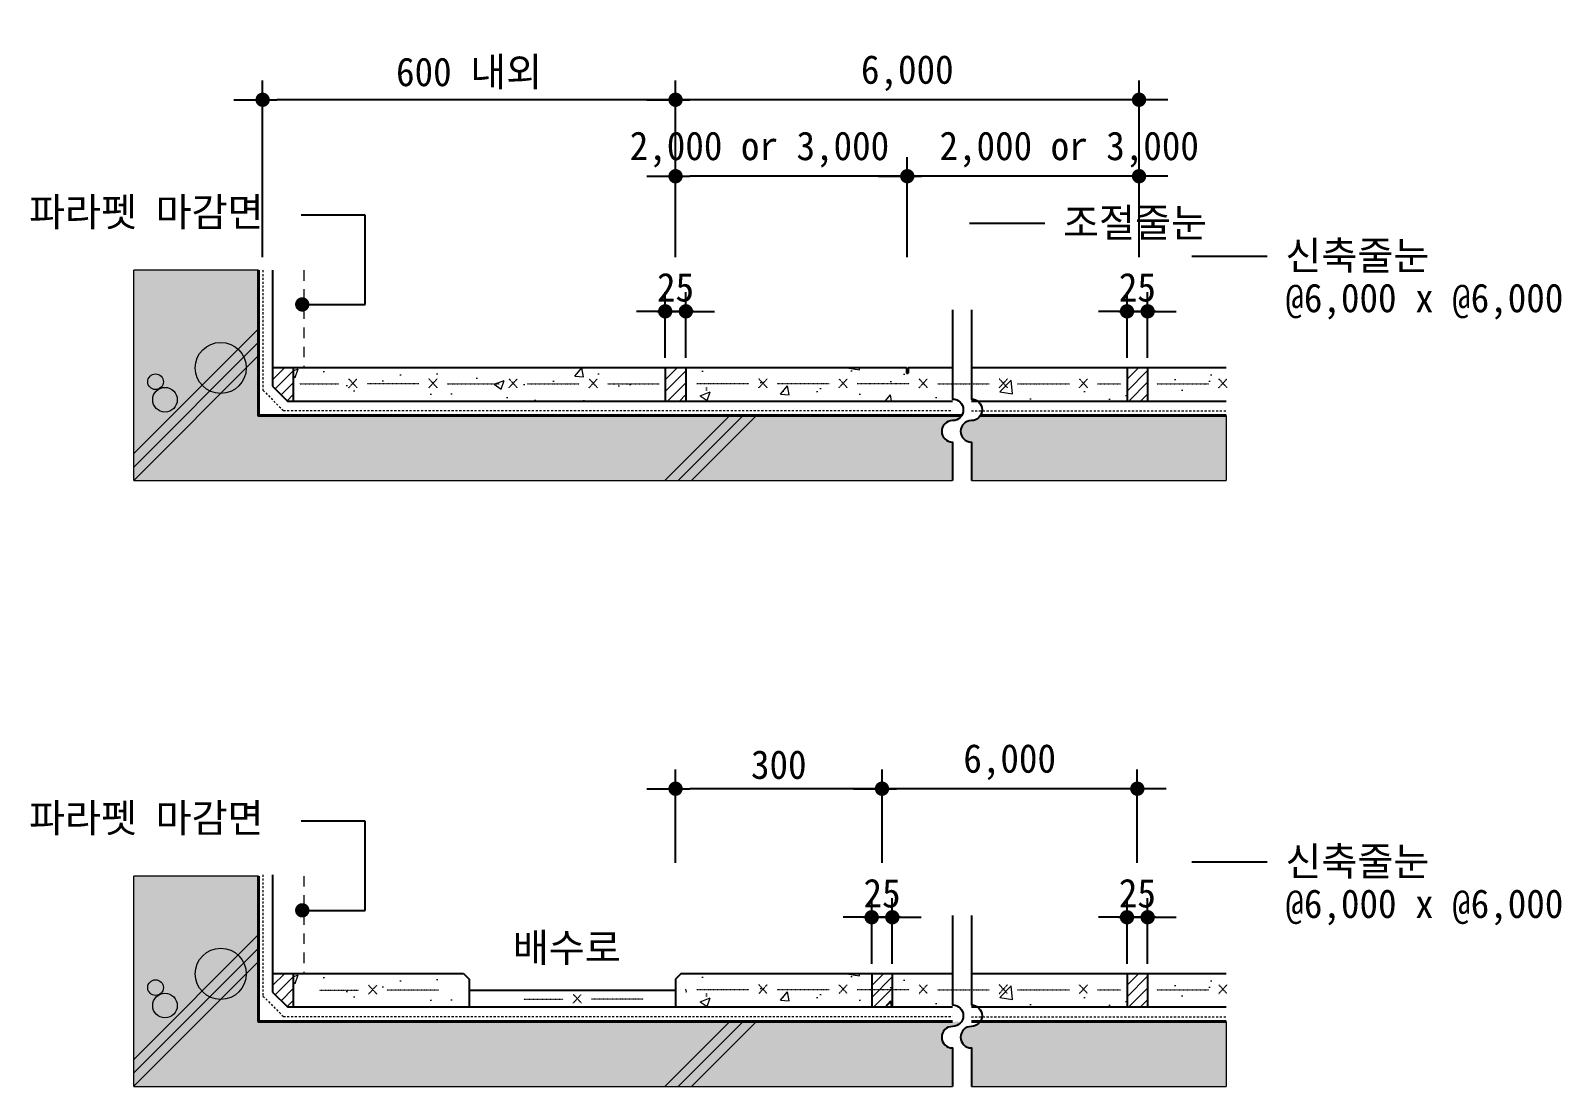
# Model space of a CAD drawing. Header units: millimetres. Extents: x 209 to 75467, y 6568 to 12199.
# Drawn here: x 47803 to 49405, y 10722 to 11826 of the extents above; entities that cross this region are included whole.
import ezdxf

# ---------------------------------------------------------------- set-up
doc = ezdxf.new("R2010")
doc.units = ezdxf.units.MM
doc.header["$MEASUREMENT"] = 0
doc.linetypes.add('HID', pattern=[2, 1.1, -0.9])
doc.layers.get('0').update_dxf_attribs({"linetype": 'CONTINUOUS'})
for name, color, linetype, lineweight in [('A-CONC-LIN1', 2, 'CONTINUOUS', 40), ('A-CONC-LIN2', 7, 'CONTINUOUS', 25), ('A-CUTL', 7, 'CONTINUOUS', 25), ('A-DIMS', 7, 'CONTINUOUS', 25), ('A-MKXS-LEAD', 7, 'CONTINUOUS', 25), ('A-MKXS-TEXT1', 3, 'CONTINUOUS', 25), ('A-SECT-MESH', 8, 'HID', 18), ('A-XXXX-HATC', 8, 'CONTINUOUS', 18), ('A-XXXX-SYMB', 7, 'CONTINUOUS', 25), ('A-XXXX-WAT1', 9, 'HID', 20)]:
    doc.layers.add(name, color=color, linetype=linetype, lineweight=lineweight)
doc.layers.add('A-XXXX-NPLT', color=144, linetype='CONTINUOUS', lineweight=0, plot=False)
doc.layers.add('A-XXXX-SOLD', color=252, linetype='CONTINUOUS')
doc.styles.add('HY울릉도L', font='H2GTRE.TTF')
doc.styles.add('돋움체', font='')
doc.styles.get('돋움체').set_extended_font_data('DotumChe')
doc.dimstyles.new('CDIM', dxfattribs={"dimtxt": 3, "dimasz": 1.5, "dimexe": 2, "dimexo": 1, "dimgap": 1, "dimtad": 1, "dimdec": 0, "dimrnd": 0.5, "dimzin": 0, "dimdsep": 32, "dimlunit": 6, "dimtxsty": 'HY울릉도L', "dimblk1": '_CIDOT', "dimblk2": '_CIDOT', "dimsah": 1, "dimcen": 5.5, "dimclrd": 2, "dimclre": 2, "dimclrt": 7, "dimadec": 0, "dimazin": 0, "dimtfac": 1, "dimtdec": 0, "dimtix": 1, "dimtmove": 2, "dimatfit": 1, "dimldrblk": '_CIDOT', "dimfxl": 1, "dimtolj": 1, "dimtzin": 0, "dimlwd": -1, "dimarcsym": 0})
pattern_1 = [(45, (14825.0020803141, 13345.36268255503), (-6.18718433538229, 6.187184335382291), [])]

# ---------------------------------------------------------------- blocks, each defined once
blk = doc.blocks.new('_CIDOT')
at = {"color": 0, "linetype": 'ByBlock'}
blk.add_line((2, 0), (-1, 0), dxfattribs=at)
at = {"color": 0, "linetype": 'ByBlock', "const_width": 0.5}
blk.add_lwpolyline([(-0.25, 0, 1), (0.25, 0, 1)], format="xyb", close=True, dxfattribs=at)
blk = doc.blocks.new('*D219')
at = {"layer": 'A-DIMS', "lineweight": -2, "transparency": 16777216}
for p, q in [((48046.20717785302, 11589.28103589771), (48046.20717785302, 11773.87454946221)), ((48478.20717785302, 11589.28103589771), (48478.20717785302, 11773.87454946221))]:
    blk.add_line(p, q, dxfattribs=at)
at = {"layer": 'A-DIMS', "transparency": 16777216}
blk.add_line((48463.20717785302, 11753.87454946221), (48061.20717785302, 11753.87454946221), dxfattribs=at)
at = {"layer": 'A-DIMS', "transparency": 16777216, "xscale": 15, "yscale": 15, "zscale": 15, "rotation": 180}
blk.add_blockref('_CIDOT', (48046.20717785302, 11753.87454946221), dxfattribs=at)
at = {"layer": 'A-DIMS', "transparency": 16777216, "xscale": 15, "yscale": 15, "zscale": 15}
blk.add_blockref('_CIDOT', (48478.20717785302, 11753.87454946221), dxfattribs=at)
at = {"layer": 'A-DIMS', "color": 3, "transparency": 16777216, "insert": (48262.20717785302, 11781.49106078045), "char_height": 30, "attachment_point": 5, "style": '돋움체'}
blk.add_mtext('\\A1;600 내외', dxfattribs=at)
blk = doc.blocks.new('*D220')
at = {"layer": 'A-DIMS', "lineweight": -2, "transparency": 16777216}
for p, q in [((48478.20717785302, 11589.28103589771), (48478.20717785302, 11773.87454946221)), ((48963.12717785306, 11589.28103589771), (48963.12717785306, 11773.87454946221))]:
    blk.add_line(p, q, dxfattribs=at)
at = {"layer": 'A-DIMS', "transparency": 16777216}
blk.add_line((48948.12717785306, 11753.87454946221), (48493.20717785302, 11753.87454946221), dxfattribs=at)
at = {"layer": 'A-DIMS', "transparency": 16777216, "xscale": 15, "yscale": 15, "zscale": 15, "rotation": 180}
blk.add_blockref('_CIDOT', (48478.20717785302, 11753.87454946221), dxfattribs=at)
at = {"layer": 'A-DIMS', "transparency": 16777216, "xscale": 15, "yscale": 15, "zscale": 15}
blk.add_blockref('_CIDOT', (48963.12717785306, 11753.87454946221), dxfattribs=at)
at = {"layer": 'A-DIMS', "color": 3, "transparency": 16777216, "insert": (48720.66717785304, 11781.73074120655), "char_height": 30, "attachment_point": 5, "style": '돋움체'}
blk.add_mtext('\\A1;6,000', dxfattribs=at)
blk = doc.blocks.new('*D221')
at = {"layer": 'A-DIMS', "lineweight": -2, "transparency": 16777216}
for p, q in [((48467.40717785309, 11483.82326142692), (48467.40717785309, 11552.51012252648)), ((48489.00717785306, 11483.82326142692), (48489.00717785306, 11552.51012252648))]:
    blk.add_line(p, q, dxfattribs=at)
at = {"layer": 'A-DIMS', "transparency": 16777216}
for p, q in [((48452.40717785309, 11532.51012252648), (48437.40717785309, 11532.51012252648)), ((48489.00717785306, 11532.51012252648), (48467.40717785309, 11532.51012252648)), ((48504.00717785306, 11532.51012252648), (48519.00717785306, 11532.51012252648))]:
    blk.add_line(p, q, dxfattribs=at)
at = {"layer": 'A-DIMS', "transparency": 16777216, "xscale": 15, "yscale": 15, "zscale": 15}
blk.add_blockref('_CIDOT', (48467.40717785309, 11532.51012252648), dxfattribs=at)
at = {"layer": 'A-DIMS', "transparency": 16777216, "xscale": 15, "yscale": 15, "zscale": 15, "rotation": 180}
blk.add_blockref('_CIDOT', (48489.00717785306, 11532.51012252648), dxfattribs=at)
at = {"layer": 'A-DIMS', "color": 3, "transparency": 16777216, "insert": (48478.20717785307, 11557.53009589532), "char_height": 30, "attachment_point": 5, "style": '돋움체'}
blk.add_mtext('\\A1;25', dxfattribs=at)
blk = doc.blocks.new('*D222')
at = {"layer": 'A-DIMS', "lineweight": -2, "transparency": 16777216}
for p, q in [((48950.52717785308, 11483.82326142692), (48950.52717785308, 11552.51012252648)), ((48972.12717785306, 11483.82326142692), (48972.12717785306, 11552.51012252648))]:
    blk.add_line(p, q, dxfattribs=at)
at = {"layer": 'A-DIMS', "transparency": 16777216}
for p, q in [((48935.52717785308, 11532.51012252648), (48920.52717785308, 11532.51012252648)), ((48972.12717785306, 11532.51012252648), (48950.52717785308, 11532.51012252648)), ((48987.12717785306, 11532.51012252648), (49002.12717785306, 11532.51012252648))]:
    blk.add_line(p, q, dxfattribs=at)
at = {"layer": 'A-DIMS', "transparency": 16777216, "xscale": 15, "yscale": 15, "zscale": 15}
blk.add_blockref('_CIDOT', (48950.52717785308, 11532.51012252648), dxfattribs=at)
at = {"layer": 'A-DIMS', "transparency": 16777216, "xscale": 15, "yscale": 15, "zscale": 15, "rotation": 180}
blk.add_blockref('_CIDOT', (48972.12717785306, 11532.51012252648), dxfattribs=at)
at = {"layer": 'A-DIMS', "color": 3, "transparency": 16777216, "insert": (48961.32717785307, 11557.53009589532), "char_height": 30, "attachment_point": 5, "style": '돋움체'}
blk.add_mtext('\\A1;25', dxfattribs=at)
blk = doc.blocks.new('*D223')
at = {"layer": 'A-DIMS', "lineweight": -2, "transparency": 16777216}
for p, q in [((48683.40717785309, 10849.88005936101), (48683.40717785309, 10918.56692046057)), ((48705.00717785306, 10849.88005936101), (48705.00717785306, 10918.56692046057))]:
    blk.add_line(p, q, dxfattribs=at)
at = {"layer": 'A-DIMS', "transparency": 16777216}
for p, q in [((48668.40717785309, 10898.56692046057), (48653.40717785309, 10898.56692046057)), ((48705.00717785306, 10898.56692046057), (48683.40717785309, 10898.56692046057)), ((48720.00717785306, 10898.56692046057), (48735.00717785306, 10898.56692046057))]:
    blk.add_line(p, q, dxfattribs=at)
at = {"layer": 'A-DIMS', "transparency": 16777216, "xscale": 15, "yscale": 15, "zscale": 15}
blk.add_blockref('_CIDOT', (48683.40717785309, 10898.56692046057), dxfattribs=at)
at = {"layer": 'A-DIMS', "transparency": 16777216, "xscale": 15, "yscale": 15, "zscale": 15, "rotation": 180}
blk.add_blockref('_CIDOT', (48705.00717785306, 10898.56692046057), dxfattribs=at)
at = {"layer": 'A-DIMS', "color": 3, "transparency": 16777216, "insert": (48694.20717785307, 10923.58689382941), "char_height": 30, "attachment_point": 5, "style": '돋움체'}
blk.add_mtext('\\A1;25', dxfattribs=at)
blk = doc.blocks.new('*D224')
at = {"layer": 'A-DIMS', "lineweight": -2, "transparency": 16777216}
for p, q in [((48950.52717785308, 10849.88005936101), (48950.52717785308, 10918.56692046057)), ((48972.12717785306, 10849.88005936101), (48972.12717785306, 10918.56692046057))]:
    blk.add_line(p, q, dxfattribs=at)
at = {"layer": 'A-DIMS', "transparency": 16777216}
for p, q in [((48935.52717785308, 10898.56692046057), (48920.52717785308, 10898.56692046057)), ((48972.12717785306, 10898.56692046057), (48950.52717785308, 10898.56692046057)), ((48987.12717785306, 10898.56692046057), (49002.12717785306, 10898.56692046057))]:
    blk.add_line(p, q, dxfattribs=at)
at = {"layer": 'A-DIMS', "transparency": 16777216, "xscale": 15, "yscale": 15, "zscale": 15}
blk.add_blockref('_CIDOT', (48950.52717785308, 10898.56692046057), dxfattribs=at)
at = {"layer": 'A-DIMS', "transparency": 16777216, "xscale": 15, "yscale": 15, "zscale": 15, "rotation": 180}
blk.add_blockref('_CIDOT', (48972.12717785306, 10898.56692046057), dxfattribs=at)
at = {"layer": 'A-DIMS', "color": 3, "transparency": 16777216, "insert": (48961.32717785307, 10923.58689382941), "char_height": 30, "attachment_point": 5, "style": '돋움체'}
blk.add_mtext('\\A1;25', dxfattribs=at)
blk = doc.blocks.new('*D225')
at = {"layer": 'A-DIMS', "lineweight": -2, "transparency": 16777216}
for p, q in [((48478.20717785302, 10955.3378338318), (48478.20717785302, 11053.05787487097)), ((48694.20717785302, 10955.3378338318), (48694.20717785302, 11053.05787487097))]:
    blk.add_line(p, q, dxfattribs=at)
at = {"layer": 'A-DIMS', "transparency": 16777216}
blk.add_line((48679.20717785302, 11033.05787487097), (48493.20717785302, 11033.05787487097), dxfattribs=at)
at = {"layer": 'A-DIMS', "transparency": 16777216, "xscale": 15, "yscale": 15, "zscale": 15, "rotation": 180}
blk.add_blockref('_CIDOT', (48478.20717785302, 11033.05787487097), dxfattribs=at)
at = {"layer": 'A-DIMS', "transparency": 16777216, "xscale": 15, "yscale": 15, "zscale": 15}
blk.add_blockref('_CIDOT', (48694.20717785302, 11033.05787487097), dxfattribs=at)
at = {"layer": 'A-DIMS', "color": 3, "transparency": 16777216, "insert": (48586.20717785302, 11058.07784823981), "char_height": 30, "attachment_point": 5, "style": '돋움체'}
blk.add_mtext('\\A1;300', dxfattribs=at)
blk = doc.blocks.new('*D226')
at = {"layer": 'A-DIMS', "lineweight": -2, "transparency": 16777216}
for p, q in [((48694.20717785302, 10955.3378338318), (48694.20717785302, 11053.05787487097)), ((48961.32717785307, 10955.3378338318), (48961.32717785307, 11053.05787487097))]:
    blk.add_line(p, q, dxfattribs=at)
at = {"layer": 'A-DIMS', "transparency": 16777216}
blk.add_line((48946.32717785307, 11033.05787487097), (48709.20717785302, 11033.05787487097), dxfattribs=at)
at = {"layer": 'A-DIMS', "transparency": 16777216, "xscale": 15, "yscale": 15, "zscale": 15, "rotation": 180}
blk.add_blockref('_CIDOT', (48694.20717785302, 11033.05787487097), dxfattribs=at)
at = {"layer": 'A-DIMS', "transparency": 16777216, "xscale": 15, "yscale": 15, "zscale": 15}
blk.add_blockref('_CIDOT', (48961.32717785307, 11033.05787487097), dxfattribs=at)
at = {"layer": 'A-DIMS', "color": 3, "transparency": 16777216, "insert": (48827.76717785304, 11060.91406661531), "char_height": 30, "attachment_point": 5, "style": '돋움체'}
blk.add_mtext('\\A1;6,000', dxfattribs=at)
blk = doc.blocks.new('*D232')
at = {"layer": 'A-DIMS', "lineweight": -2, "transparency": 16777216}
for p, q in [((48478.20717785302, 11589.28103589771), (48478.20717785302, 11693.87454946221)), ((48720.66717785304, 11589.28103589771), (48720.66717785304, 11693.87454946221))]:
    blk.add_line(p, q, dxfattribs=at)
at = {"layer": 'A-DIMS', "transparency": 16777216}
blk.add_line((48705.66717785304, 11673.87454946221), (48493.20717785302, 11673.87454946221), dxfattribs=at)
at = {"layer": 'A-DIMS', "transparency": 16777216, "xscale": 15, "yscale": 15, "zscale": 15, "rotation": 180}
blk.add_blockref('_CIDOT', (48478.20717785302, 11673.87454946221), dxfattribs=at)
at = {"layer": 'A-DIMS', "transparency": 16777216, "xscale": 15, "yscale": 15, "zscale": 15}
blk.add_blockref('_CIDOT', (48720.66717785304, 11673.87454946221), dxfattribs=at)
at = {"layer": 'A-DIMS', "color": 3, "transparency": 16777216, "insert": (48565.97859943865, 11701.81486586112), "char_height": 30, "attachment_point": 5, "style": '돋움체'}
blk.add_mtext('\\A1;2,000 or 3,000', dxfattribs=at)
blk = doc.blocks.new('*D233')
at = {"layer": 'A-DIMS', "lineweight": -2, "transparency": 16777216}
for p, q in [((48720.66717785304, 11589.28103589771), (48720.66717785304, 11693.87454946221)), ((48963.12717785307, 11589.28103589771), (48963.12717785307, 11693.87454946221))]:
    blk.add_line(p, q, dxfattribs=at)
at = {"layer": 'A-DIMS', "transparency": 16777216}
blk.add_line((48948.12717785307, 11673.87454946221), (48735.66717785304, 11673.87454946221), dxfattribs=at)
at = {"layer": 'A-DIMS', "transparency": 16777216, "xscale": 15, "yscale": 15, "zscale": 15, "rotation": 180}
blk.add_blockref('_CIDOT', (48720.66717785304, 11673.87454946221), dxfattribs=at)
at = {"layer": 'A-DIMS', "transparency": 16777216, "xscale": 15, "yscale": 15, "zscale": 15}
blk.add_blockref('_CIDOT', (48963.12717785307, 11673.87454946221), dxfattribs=at)
at = {"layer": 'A-DIMS', "color": 3, "transparency": 16777216, "insert": (48890.04405607608, 11701.81486586112), "char_height": 30, "attachment_point": 5, "style": '돋움체'}
blk.add_mtext('\\A1;2,000 or 3,000', dxfattribs=at)

msp = doc.modelspace()

# ---------------------------------------------------------------- hatches: boundary and pattern name
at = {"layer": 'A-XXXX-HATC'}
h = msp.add_hatch(dxfattribs=at)
h.set_pattern_fill('ANSI31', color=256, scale=70, style=0)
h.set_pattern_definition([(45, (14414.15808031404, 13345.36268255503), (-6.18718433538229, 6.187184335382291), [])])
h.paths.add_polyline_path([(48056.56317785302, 11454.14060246652), (48072.05940151666, 11438.64437880287), (48078.16317785299, 11438.64437880287), (48078.16317785299, 11473.82326142692), (48056.56317785302, 11473.82326142692)])
h = msp.add_hatch(dxfattribs=at)
h.set_pattern_fill('AR-CONC', color=256, scale=15, style=0)
h.set_pattern_definition([(49.99999999999999, (41137.23870222455, 17981.01892601088), (107.589027390113, -9.412820247389266), [11.25, -123.75]), (355, (41137.23870222455, 17981.01892601088), (-20.81270004195, 112.8288200550018), [9, -99]), (100.4514, (41146.20445422453, 17980.23452501088), (86.77640725710323, 103.415931309143), [9.561028499999948, -105.1713167999996]), (46.18420000000002, (41137.23870222455, 18011.01892601088), (160.0861572938467, -24.82785214935271), [16.87499999999998, -185.6249999999998]), (96.63559999999998, (41150.57921397454, 18008.94992996088), (140.1994058323055, 146.1176806350663), [14.34154319999995, -157.7569499999992]), (351.1842, (41137.23870222455, 18011.01892601088), (140.1992917700441, 146.1177901387987), [13.5, -148.5]), (21, (41152.23870222455, 18003.51892601088), (89.53605781776925, -60.39283359980082), [11.25, -123.75]), (326.0000000000001, (41152.23870222455, 18003.51892601088), (36.49729978823726, 108.772506757028), [9, -99]), (71.4514, (41159.70003717455, 17998.48618511088), (126.0333942872235, 48.37957450649286), [9.5610285, -105.1713168]), (37.50000000000001, (41137.23870222455, 17981.01892601088), (1.8239782975936, 49.93407807469672), [0, -97.8, 0, -100.5, 0, -99.375]), (7.499999999999999, (41137.23870222455, 17981.01892601088), (39.46043061632229, 59.16175678235403), [0, -57.3, 0, -95.55, 0, -37.875]), (327.5, (41103.78870222453, 17981.01892601088), (80.07336542586137, -3.38323076015697), [0, -37.5, 0, -117, 0, -155.25]), (317.5, (41088.78870222453, 17981.01892601088), (87.47792540135794, 15.01574734984765), [0, -48.75, 0, -77.69999999999999, 0, -110.25])])
h.paths.add_polyline_path([(49054.20717785302, 11473.82326142692), (49054.20717785302, 11438.61526142694), (48972.12717785306, 11438.61526142694), (48972.12717785306, 11473.82326142692)])
h.paths.add_polyline_path([(48767.9617541137, 11473.82326142692), (48767.9617541137, 11438.64437880287), (48489.00717785306, 11438.64437880287), (48489.00717785306, 11473.82326142692)])
h.paths.add_polyline_path([(48787.66751188544, 11473.82326142692), (48787.66751188544, 11438.61526142694), (48950.52717785308, 11438.61526142694), (48950.52717785308, 11473.82326142692)])
h.paths.add_polyline_path([(48078.16317785299, 11473.82326142692), (48078.16317785299, 11438.64437880287), (48467.40717785309, 11438.64437880287), (48467.40717785309, 11473.82326142692)])
h = msp.add_hatch(dxfattribs=at)
h.set_pattern_fill('ANSI31', color=256, scale=70, style=0)
h.set_pattern_definition(pattern_1)
h.paths.add_polyline_path([(48489.00717785306, 11473.82326142692), (48467.40717785309, 11473.82326142692), (48467.40717785309, 11438.25526142695), (48489.00717785306, 11438.25526142695)])
h = msp.add_hatch(dxfattribs=at)
h.set_pattern_fill('ANSI31', color=256, scale=70, style=0)
h.set_pattern_definition(pattern_1)
h.paths.add_polyline_path([(48972.12717785306, 11473.82326142692), (48950.52717785308, 11473.82326142692), (48950.52717785308, 11438.61526142694), (48972.12717785306, 11438.61526142694)])
h = msp.add_hatch(dxfattribs=at)
h.set_pattern_fill('ANSI31', color=256, scale=70, style=0)
h.set_pattern_definition([(45, (14414.15808031404, 12711.41948048912), (-6.18718433538229, 6.187184335382291), [])])
h.paths.add_polyline_path([(48056.56317785302, 10820.19740040061), (48072.05940151666, 10804.70117673696), (48078.16317785299, 10804.70117673696), (48078.16317785299, 10839.88005936101), (48056.56317785302, 10839.88005936101)])
h = msp.add_hatch(dxfattribs=at)
h.set_pattern_fill('AR-CONC', color=256, scale=15, style=0)
h.set_pattern_definition([(49.99999999999999, (41137.23870222455, 17347.07572394497), (107.589027390113, -9.412820247389266), [11.25, -123.75]), (355, (41137.23870222455, 17347.07572394497), (-20.81270004195, 112.8288200550018), [9, -99]), (100.4514, (41146.20445422453, 17346.29132294497), (86.77640725710323, 103.415931309143), [9.561028499999944, -105.1713167999995]), (46.18420000000002, (41137.23870222455, 17377.07572394497), (160.0861572938467, -24.82785214935271), [16.87499999999998, -185.6249999999998]), (96.63559999999998, (41150.57921397454, 17375.00672789496), (140.1994058323055, 146.1176806350663), [14.34154319999995, -157.7569499999991]), (351.1842, (41137.23870222455, 17377.07572394497), (140.1992917700441, 146.1177901387987), [13.5, -148.5]), (21, (41152.23870222455, 17369.57572394497), (89.53605781776925, -60.39283359980082), [11.25, -123.75]), (326.0000000000001, (41152.23870222455, 17369.57572394497), (36.49729978823726, 108.772506757028), [9, -99]), (71.4514, (41159.70003717455, 17364.54298304496), (126.0333942872235, 48.37957450649286), [9.5610285, -105.1713168]), (37.50000000000001, (41137.23870222455, 17347.07572394497), (1.8239782975936, 49.93407807469672), [0, -97.8, 0, -100.5, 0, -99.375]), (7.499999999999999, (41137.23870222455, 17347.07572394497), (39.46043061632229, 59.16175678235403), [0, -57.3, 0, -95.55, 0, -37.875]), (327.5, (41103.78870222453, 17347.07572394497), (80.07336542586137, -3.38323076015697), [0, -37.5, 0, -117, 0, -155.25]), (317.5, (41088.78870222453, 17347.07572394497), (87.47792540135794, 15.01574734984765), [0, -48.75, 0, -77.69999999999999, 0, -110.25])])
h.paths.add_polyline_path([(49054.20717785302, 10839.88005936101), (49054.20717785302, 10804.67205936102), (48972.12717785306, 10804.67205936102), (48972.12717785306, 10839.88005936101)])
h.paths.add_polyline_path([(48767.9617541137, 10839.88005936101), (48767.9617541137, 10804.70117673696), (48489.00717785306, 10804.70117673696), (48489.00717785306, 10839.88005936101)])
h.paths.add_polyline_path([(48787.66751188544, 10839.88005936101), (48787.66751188544, 10804.67205936102), (48950.52717785308, 10804.67205936102), (48950.52717785308, 10839.88005936101)])
h.paths.add_polyline_path([(48262.20717785302, 10804.70117673696), (48262.207177853, 10839.88005936101), (48078.16317785299, 10839.88005936101), (48078.16317785299, 10804.70117673696)])
h = msp.add_hatch(dxfattribs=at)
h.set_pattern_fill('ANSI31', color=256, scale=70, style=0)
h.set_pattern_definition([(45, (15041.0020803141, 12711.41948048912), (-6.18718433538229, 6.187184335382291), [])])
h.paths.add_polyline_path([(48705.00717785306, 10839.88005936101), (48683.40717785309, 10839.88005936101), (48683.40717785309, 10804.31205936104), (48705.00717785306, 10804.31205936104)])
h = msp.add_hatch(dxfattribs=at)
h.set_pattern_fill('ANSI31', color=256, scale=70, style=0)
h.set_pattern_definition([(45, (14825.0020803141, 12711.41948048912), (-6.18718433538229, 6.187184335382291), [])])
h.paths.add_polyline_path([(48972.12717785306, 10839.88005936101), (48950.52717785308, 10839.88005936101), (48950.52717785308, 10804.67205936102), (48972.12717785306, 10804.67205936102)])
at = {"layer": 'A-XXXX-SOLD'}
h = msp.add_hatch(color=256, dxfattribs=at)
h.dxf.hatch_style = 1
edge = h.paths.add_edge_path()
edge.add_line((47911.36801189314, 11355.5437852361), (47911.36801189314, 11575.54507693688))
edge.add_line((47911.36801189314, 11575.54507693688), (48042.05775411372, 11575.54507693688))
edge.add_line((48042.05775411372, 11575.54507693688), (48042.05775411372, 11423.4232614269))
edge.add_line((48042.05775411372, 11423.4232614269), (48777.44566179405, 11423.4232614269))
edge.add_arc((48767.9617541137, 11429.47454187906), 11.25000000000026, 270, 327.45977434971127, ccw=False)
edge.add_arc((48767.9617541137, 11406.97454187906), 11.25, 90, 270)
edge.add_line((48767.9617541137, 11395.72454187906), (48767.9617541137, 11355.5437852361))
edge.add_line((48767.9617541137, 11355.5437852361), (47911.36801189315, 11355.5437852361))
h = msp.add_hatch(color=256, dxfattribs=at)
h.dxf.hatch_style = 1
edge = h.paths.add_edge_path()
edge.add_line((49054.20717785302, 11423.4232614269), (49054.20717785302, 11355.5437852361))
edge.add_line((49054.20717785302, 11355.5437852361), (48787.66751188556, 11355.5437852361))
edge.add_line((48787.66751188556, 11355.5437852361), (48787.66751188556, 11395.72454187906))
edge.add_arc((48787.6675118855, 11406.97454187906), 11.25, 90.00000000029638, 270.00000000029644, ccw=False)
edge.add_arc((48787.66751188544, 11429.47454187906), 11.25000000000026, 270, 327.4597743497112)
edge.add_line((48797.15141956579, 11423.4232614269), (49054.20717785302, 11423.4232614269))
h = msp.add_hatch(color=256, dxfattribs=at)
h.dxf.hatch_style = 1
edge = h.paths.add_edge_path()
edge.add_line((47911.36801189314, 10721.60058317018), (47911.36801189314, 10941.60187487096))
edge.add_line((47911.36801189314, 10941.60187487096), (48042.05775411372, 10941.60187487096))
edge.add_line((48042.05775411372, 10941.60187487096), (48042.05775411372, 10789.48005936098))
edge.add_line((48042.05775411372, 10789.48005936098), (48777.44566179405, 10789.48005936098))
edge.add_arc((48767.9617541137, 10795.53133981314), 11.25000000000026, 270, 327.45977434971127, ccw=False)
edge.add_arc((48767.9617541137, 10773.03133981314), 11.25, 90, 270)
edge.add_line((48767.9617541137, 10761.78133981314), (48767.9617541137, 10721.60058317018))
edge.add_line((48767.9617541137, 10721.60058317018), (47911.36801189315, 10721.60058317018))
h = msp.add_hatch(color=256, dxfattribs=at)
h.dxf.hatch_style = 1
edge = h.paths.add_edge_path()
edge.add_line((49054.20717785302, 10789.48005936098), (49054.20717785302, 10721.60058317018))
edge.add_line((49054.20717785302, 10721.60058317018), (48787.66751188556, 10721.60058317018))
edge.add_line((48787.66751188556, 10721.60058317018), (48787.66751188556, 10761.78133981314))
edge.add_arc((48787.6675118855, 10773.03133981314), 11.25, 90.00000000029638, 270.00000000029644, ccw=False)
edge.add_arc((48787.66751188544, 10795.53133981314), 11.25000000000026, 270, 327.4597743497112)
edge.add_line((48797.15141956579, 10789.48005936098), (49054.20717785302, 10789.48005936098))

# ---------------------------------------------------------------- linework, layer by layer
at = {"layer": 'A-CONC-LIN1'}
for points in [[(48042.05775411372, 11575.54507693688), (48042.05775411372, 11423.4232614269), (48777.44566179405, 11423.4232614269)], [(48797.15141956579, 11423.4232614269), (49054.20717785302, 11423.4232614269)], [(48042.05775411372, 10941.60187487096), (48042.05775411372, 10789.48005936098), (48767.9617541137, 10789.48005936098)], [(48787.66751188544, 10789.48005936098), (49054.20717785302, 10789.48005936098)]]:
    msp.add_lwpolyline(points, dxfattribs=at)
at = {"layer": 'A-CONC-LIN2'}
for p, q in [((48056.56317785302, 11575.54507693687), (48056.56317785302, 11454.14060246652)), ((48056.56317785302, 11473.82326142692), (48467.40717785309, 11473.82326142692)), ((48078.16317785299, 11473.82326142692), (48078.16317785299, 11438.64437880288)), ((48467.40717785309, 11473.82326142692), (48467.40717785309, 11438.64437880287)), ((48489.00717785306, 11473.82326142692), (48489.00717785306, 11438.64437880287)), ((48489.00717785306, 11473.82326142692), (48719.66717785302, 11473.82326142692)), ((48719.66717785302, 11473.82326142692), (48719.66717785302, 11467.82326142692)), ((48719.66717785302, 11467.82326142692), (48721.66717785304, 11467.82326142692)), ((48721.66717785302, 11473.82326142692), (48767.9617541137, 11473.82326142692)), ((48721.66717785302, 11473.82326142692), (48721.66717785304, 11467.82326142692)), ((48787.66751188544, 11473.82326142692), (48950.52717785308, 11473.82326142692)), ((48950.52717785308, 11473.82326142692), (48950.52717785308, 11438.61526142694)), ((48972.12717785306, 11473.82326142692), (48972.12717785306, 11438.61526142694)), ((48972.12717785306, 11473.82326142692), (49054.20717785302, 11473.82326142692)), ((48056.56317785302, 11454.14060246652), (48072.05940151666, 11438.64437880287)), ((48072.05940151666, 11438.64437880287), (48767.9617541137, 11438.64437880287)), ((48787.66751188544, 11438.61526142694), (49054.20717785302, 11438.61526142694)), ((48056.56317785302, 10943.04187487102), (48056.56317785302, 10820.1974004006)), ((48056.56317785302, 10839.88005936101), (48256.20717785302, 10839.88005936101)), ((48078.16317785299, 10839.88005936101), (48078.16317785299, 10804.70117673696)), ((48256.20717785302, 10839.88005936101), (48262.20717785302, 10833.88005936101)), ((48262.20717785302, 10833.88005936101), (48262.20717785302, 10804.70117673696)), ((48484.20717785302, 10839.88005936101), (48478.20717785302, 10833.88005936101)), ((48478.20717785302, 10833.88005936101), (48478.20717785302, 10804.70117673696)), ((48484.20717785302, 10839.88005936101), (48767.9617541137, 10839.88005936101)), ((48683.40717785309, 10839.88005936101), (48683.40717785309, 10804.70117673696)), ((48705.00717785306, 10839.88005936101), (48705.00717785306, 10804.70117673696)), ((48787.66751188544, 10839.88005936101), (48950.52717785308, 10839.88005936101)), ((48950.52717785308, 10839.88005936101), (48950.52717785308, 10804.67205936102)), ((48972.12717785306, 10839.88005936101), (48972.12717785306, 10804.67205936102)), ((48972.12717785306, 10839.88005936101), (49054.20717785302, 10839.88005936101)), ((48056.56317785302, 10820.1974004006), (48072.05940151666, 10804.70117673696)), ((48262.20717785302, 10822.29061804898), (48478.20717785302, 10822.29061804898)), ((48072.05940151666, 10804.70117673696), (48767.9617541137, 10804.70117673696)), ((48787.66751188544, 10804.67205936102), (49054.20717785302, 10804.67205936102))]:
    msp.add_line(p, q, dxfattribs=at)
at = {"layer": 'A-CUTL'}
for points in [[(48767.9617541137, 11534.24342818679), (48767.9617541137, 11440.72454187906, -1), (48767.9617541137, 11418.22454187906, 1), (48767.9617541137, 11395.72454187906), (48767.9617541137, 11355.5437852361)], [(48787.66751188544, 11534.24342818679), (48787.66751188544, 11440.72454187906, -1), (48787.66751188544, 11418.22454187906, 1), (48787.66751188556, 11395.72454187906), (48787.66751188556, 11355.5437852361)], [(48767.9617541137, 10900.30022612087), (48767.9617541137, 10806.78133981314, -1), (48767.9617541137, 10784.28133981314, 1), (48767.9617541137, 10761.78133981314), (48767.9617541137, 10721.60058317018)], [(48787.66751188544, 10900.30022612087), (48787.66751188544, 10806.78133981314, -1), (48787.66751188544, 10784.28133981314, 1), (48787.66751188556, 10761.78133981314), (48787.66751188556, 10721.60058317018)]]:
    msp.add_lwpolyline(points, format="xyb", dxfattribs=at)
at = {"layer": 'A-MKXS-LEAD'}
for p, q in [((48153.3105353458, 11632.96839397829), (48086.37731103528, 11632.96839397829)), ((48153.3105353458, 11539.74124043257), (48153.3105353458, 11632.96839397829)), ((48864.44911838472, 11624.26917320218), (48785.81639248916, 11624.26917320217)), ((49097.0334421598, 11589.82412835971), (49018.40071626424, 11589.82412835971)), ((48087.66370066997, 11539.74124043257), (48153.3105353458, 11539.74124043257)), ((48950.52717785308, 11473.82326142692), (48972.12717785306, 11473.82326142692)), ((48153.3105353458, 10999.02519191237), (48086.37731103528, 10999.02519191237)), ((48153.3105353458, 10905.79803836665), (48153.3105353458, 10999.02519191237)), ((49097.0334421598, 10956.03441515692), (49018.40071626424, 10956.03441515692)), ((48087.66370066997, 10905.79803836665), (48153.3105353458, 10905.79803836665))]:
    msp.add_line(p, q, dxfattribs=at)
for points in [[(48721.88644126987, 11475.0992870235, 0, 10.02479346240255, 0), (48733.73332009742, 11502.74200428739, 0, 0, 0), (48785.81639248916, 11624.26917320217, 0, 0, 0)], [(48969.23292712021, 11475.0992870235, 0, 10.02479346240255, 0), (48981.07980594776, 11502.74200428739, 0, 0, 0), (49018.40071626424, 11589.82412835971, 0, 0, 0)], [(48969.23292712021, 10841.30957382071, 0, 10.02479346240255, 0), (48981.07980594776, 10868.9522910846, 0, 0, 0), (49018.40071626424, 10956.03441515692, 0, 0, 0)]]:
    msp.add_lwpolyline(points, format="xyseb", dxfattribs=at)
at = {"layer": 'A-MKXS-LEAD', "const_width": 7.499999999999716}
for points in [[(48087.66370066997, 11535.99124043257, -1), (48087.66370066997, 11543.49124043257, -1)], [(48087.66370066997, 10902.04803836665, -1), (48087.66370066997, 10909.54803836665, -1)]]:
    msp.add_lwpolyline(points, format="xyb", close=True, dxfattribs=at)
at = {"layer": 'A-SECT-MESH', "ltscale": 0.05}
for p, q in [((48084.79026320861, 11456.63927316965), (48125.90150403184, 11456.63927316965)), ((48136.37703553739, 11452.6502682875), (48144.92071477115, 11461.87356335498)), ((48144.92071477115, 11452.6502682875), (48136.37703553739, 11461.87356335498)), ((48209.7240997993, 11456.63927316965), (48155.3962462767, 11456.63927316965)), ((48220.19963130485, 11452.6502682875), (48228.74331053861, 11461.87356335498)), ((48228.74331053861, 11452.6502682875), (48220.19963130485, 11461.87356335498)), ((48239.21884204416, 11456.63927316965), (48293.54669556676, 11456.63927316965)), ((48304.02222707231, 11452.6502682875), (48312.56590630607, 11461.87356335498)), ((48312.56590630607, 11452.6502682875), (48304.02222707231, 11461.87356335498)), ((48323.04143781162, 11456.63927316965), (48377.36929133422, 11456.63927316965)), ((48387.84482283977, 11452.6502682875), (48396.38850207353, 11461.87356335498)), ((48396.38850207353, 11452.6502682875), (48387.84482283977, 11461.87356335498)), ((48406.86403357908, 11456.63927316965), (48461.19188710168, 11456.63927316965)), ((48554.94817507036, 11456.63927316965), (48500.62032154777, 11456.63927316965)), ((48573.96738580967, 11452.6502682875), (48565.42370657592, 11461.87356335498)), ((48565.42370657592, 11452.6502682875), (48573.96738580967, 11461.87356335498)), ((48638.77077083782, 11456.63927316965), (48584.44291731522, 11456.63927316965)), ((48657.78998157713, 11452.6502682875), (48649.24630234337, 11461.87356335498)), ((48649.24630234337, 11452.6502682875), (48657.78998157713, 11461.87356335498)), ((48722.59336660528, 11456.63927316965), (48668.26551308268, 11456.63927316965)), ((48741.61257734459, 11452.6502682875), (48733.06889811083, 11461.87356335498)), ((48733.06889811083, 11452.6502682875), (48741.61257734459, 11461.87356335498)), ((48752.08810885014, 11456.63927316965), (48806.41596237274, 11456.63927316965)), ((48825.43517311205, 11452.6502682875), (48816.89149387829, 11461.87356335498)), ((48816.89149387829, 11452.6502682875), (48825.43517311205, 11461.87356335498)), ((48835.9107046176, 11456.63927316965), (48890.2385581402, 11456.63927316965)), ((48909.25776887951, 11452.6502682875), (48900.71408964575, 11461.87356335498)), ((48900.71408964575, 11452.6502682875), (48909.25776887951, 11461.87356335498)), ((48919.73330038506, 11456.63927316965), (48943.60121095175, 11456.63927316965)), ((48981.77232166175, 11456.63927316965), (49036.10017518435, 11456.63927316965)), ((49055.11938592366, 11452.6502682875), (49046.5757066899, 11461.87356335498)), ((49046.5757066899, 11452.6502682875), (49055.11938592366, 11461.87356335498)), ((48157.13482146496, 10818.21294873806), (48165.67850069871, 10827.43624380554)), ((48165.67850069871, 10818.21294873806), (48157.13482146496, 10827.43624380554)), ((48573.96738580967, 10818.70706622159), (48565.42370657592, 10827.93036128906)), ((48565.42370657592, 10818.70706622159), (48573.96738580967, 10827.93036128906)), ((48657.78998157713, 10818.70706622159), (48649.24630234337, 10827.93036128906)), ((48649.24630234337, 10818.70706622159), (48657.78998157713, 10827.93036128906)), ((48741.61257734459, 10818.70706622159), (48733.06889811083, 10827.93036128906)), ((48733.06889811083, 10818.70706622159), (48741.61257734459, 10827.93036128906)), ((48825.43517311205, 10818.70706622159), (48816.89149387829, 10827.93036128906)), ((48816.89149387829, 10818.70706622159), (48825.43517311205, 10827.93036128906)), ((48909.25776887951, 10818.70706622159), (48900.71408964575, 10827.93036128906)), ((48900.71408964575, 10818.70706622159), (48909.25776887951, 10827.93036128906)), ((49055.11938592366, 10818.70706622159), (49046.5757066899, 10827.93036128906)), ((49046.5757066899, 10818.70706622159), (49055.11938592366, 10827.93036128906)), ((48105.54804913617, 10822.20195362021), (48146.6592899594, 10822.20195362021)), ((48230.48188572686, 10822.20195362021), (48176.15403220426, 10822.20195362021)), ((48319.54982737684, 10812.81321329102), (48360.66106820007, 10812.81321329102)), ((48371.13659970562, 10808.82420840887), (48379.68027893938, 10818.04750347635)), ((48379.68027893938, 10808.82420840887), (48371.13659970562, 10818.04750347635)), ((48444.48366396753, 10812.81321329102), (48390.15581044493, 10812.81321329102)), ((48554.94817507036, 10822.69607110374), (48500.62032154777, 10822.69607110374)), ((48638.77077083782, 10822.69607110374), (48584.44291731522, 10822.69607110374)), ((48722.59336660528, 10822.69607110374), (48668.26551308268, 10822.69607110374)), ((48752.08810885014, 10822.69607110374), (48806.41596237274, 10822.69607110374)), ((48835.9107046176, 10822.69607110374), (48890.2385581402, 10822.69607110374)), ((48919.73330038506, 10822.69607110374), (48943.60121095175, 10822.69607110374)), ((48981.77232166175, 10822.69607110374), (49036.10017518435, 10822.69607110374))]:
    msp.add_line(p, q, dxfattribs=at)
at = {"layer": 'A-XXXX-HATC'}
for p, q in [((47911.36801189314, 11383.60963017518), (48042.05775411372, 11514.29937239566)), ((47911.36801189314, 11369.64127121308), (48042.05775411372, 11500.33101343356)), ((47911.36801189314, 11355.67291225089), (48042.05775411372, 11486.36265447146)), ((48467.02166557711, 11355.5437852361), (48534.90114176798, 11423.4232614269)), ((48480.99002453927, 11355.5437852361), (48548.86950073008, 11423.4232614269)), ((48494.95838350137, 11355.5437852361), (48562.83785969218, 11423.4232614269)), ((47911.36801189314, 10749.66642810926), (48042.05775411372, 10880.35617032975)), ((47911.36801189314, 10735.69806914716), (48042.05775411372, 10866.38781136765)), ((47911.36801189314, 10721.72971018498), (48042.05775411372, 10852.41945240555)), ((48467.02166557711, 10721.60058317018), (48534.90114176798, 10789.48005936098)), ((48480.99002453927, 10721.60058317018), (48548.86950073008, 10789.48005936098)), ((48494.95838350137, 10721.60058317018), (48562.83785969218, 10789.48005936098))]:
    msp.add_line(p, q, dxfattribs=at)
for centre, radius in [((48002.43938488302, 11473.30533212434), 26.71500000000009), ((47934.16876424381, 11458.87793397355), 8.189999999999866), ((47944.06474961396, 11440.05814240825), 12.87), ((48002.43938488302, 10839.36213005842), 26.71500000000009), ((47934.16876424381, 10824.93473190763), 8.189999999999866), ((47944.06474961396, 10806.11494034233), 12.87)]:
    msp.add_circle(centre, radius, dxfattribs=at)
at = {"layer": 'A-XXXX-NPLT'}
for p, q in [((48042.05775411372, 11575.54507693688), (47911.36801189314, 11575.54507693688)), ((47911.36801189314, 11355.5437852361), (47911.36801189314, 11575.54507693688)), ((49054.20717785302, 11423.4232614269), (49054.20717785302, 11355.5437852361)), ((47911.36801189314, 11355.5437852361), (48767.9617541137, 11355.5437852361)), ((48787.66751188556, 11355.5437852361), (49054.20717785302, 11355.5437852361)), ((48042.05775411372, 10941.60187487096), (47911.36801189314, 10941.60187487096)), ((47911.36801189314, 10721.60058317018), (47911.36801189314, 10941.60187487096)), ((49054.20717785302, 10789.48005936098), (49054.20717785302, 10721.60058317018)), ((47911.36801189314, 10721.60058317018), (48767.9617541137, 10721.60058317018)), ((48787.66751188556, 10721.60058317018), (49054.20717785302, 10721.60058317018))]:
    msp.add_line(p, q, dxfattribs=at)
at = {"layer": 'A-XXXX-SYMB'}
for p, q in [((48467.40717785309, 11473.82326142692), (48489.00717785306, 11473.82326142692)), ((48683.40717785309, 10839.88005936101), (48705.00717785306, 10839.88005936101)), ((48950.52717785308, 10839.88005936101), (48972.12717785306, 10839.88005936101))]:
    msp.add_line(p, q, dxfattribs=at)
at = {"layer": 'A-XXXX-WAT1', "ltscale": 2}
for p, q in [((48046.56317785302, 11575.54507693687), (48046.56317785302, 11449.99846684279)), ((48046.56317785302, 11449.99846684279), (48067.91726589292, 11428.64437880287)), ((48067.91726589292, 11428.64437880287), (48767.9617541137, 11428.64437880287)), ((48046.56317785302, 10943.04187487102), (48046.56317785302, 10816.05526477687)), ((48046.56317785302, 10816.05526477687), (48067.91726589292, 10794.70117673696)), ((48067.91726589292, 10794.70117673696), (48767.9617541137, 10794.70117673696))]:
    msp.add_line(p, q, dxfattribs=at)
at = {"layer": 'A-XXXX-WAT1', "ltscale": 10}
for p, q in [((48089.41189401334, 11575.54507693687), (48089.41189401334, 11473.82326142692)), ((48089.41189401334, 10941.60187487096), (48089.41189401334, 10839.88005936101))]:
    msp.add_line(p, q, dxfattribs=at)
at = {"layer": 'A-XXXX-WAT1', "ltscale": 2}
for points in [[(48787.66751188544, 11428.42837880286), (49054.20717785302, 11428.42837880286)], [(48787.66751188544, 10794.48517673694), (49054.20717785302, 10794.48517673694)]]:
    msp.add_lwpolyline(points, dxfattribs=at)

# ---------------------------------------------------------------- texts
at = {"layer": 'A-MKXS-TEXT1', "style": '돋움체'}
for s, p in [('파라펫 마감면', (47801.87807803398, 11621.42870193323)), ('조절줄눈', (48883.62752773376, 11610.34967612402)), ('신축줄눈', (49116.21185150884, 11575.90463128155)), ('@6,000 x @6,000', (49116.21185150884, 11531.58036478445)), ('파라펫 마감면', (47801.87807803398, 10987.48549986731)), ('신축줄눈', (49116.21185150884, 10942.11491807877)), ('@6,000 x @6,000', (49116.21185150884, 10897.79065158166)), ('배수로', (48308.00244781748, 10851.70614150933))]:
    msp.add_text(s, height=30, dxfattribs=at).set_placement(p)

# ---------------------------------------------------------------- dimensions: what is measured, and where the dimension line sits
at = {"layer": 'A-DIMS'}
for base, p1, p2, text, picture, middle in [((48046.20717785302, 11753.87454946221), (48478.20717785302, 11579.28103589771), (48046.20717785302, 11579.28103589771), '600 내외', '*D219', (48262.20717785302, 11781.49106078045)), ((48478.20717785302, 11753.87454946221), (48963.12717785306, 11579.28103589771), (48478.20717785302, 11579.28103589771), '6,000', '*D220', (48720.66717785304, 11781.73074120655)), ((48467.40717785309, 11532.51012252648), (48489.00717785306, 11473.82326142692), (48467.40717785309, 11473.82326142692), '25', '*D221', (48478.20717785307, 11557.53009589532)), ((48950.52717785308, 11532.51012252648), (48972.12717785306, 11473.82326142692), (48950.52717785308, 11473.82326142692), '25', '*D222', (48961.32717785307, 11557.53009589532)), ((48478.20717785302, 11033.05787487097), (48694.20717785302, 10945.3378338318), (48478.20717785302, 10945.3378338318), '300', '*D225', (48586.20717785302, 11058.07784823981)), ((48694.20717785302, 11033.05787487097), (48961.32717785307, 10945.3378338318), (48694.20717785302, 10945.3378338318), '6,000', '*D226', (48827.76717785304, 11060.91406661531)), ((48683.40717785309, 10898.56692046057), (48705.00717785306, 10839.88005936101), (48683.40717785309, 10839.88005936101), '25', '*D223', (48694.20717785307, 10923.58689382941)), ((48950.52717785308, 10898.56692046057), (48972.12717785306, 10839.88005936101), (48950.52717785308, 10839.88005936101), '25', '*D224', (48961.32717785307, 10923.58689382941))]:
    dim = msp.add_linear_dim(base=base, p1=p1, p2=p2, text=text, dimstyle='CDIM', override={"dimscale": 10, "dimtxsty": '돋움체', "dimclrd": 256, "dimclre": 256, "dimclrt": 3}, dxfattribs=at)
    dim.commit()
    dim.dimension.update_dxf_attribs({"geometry": picture, "text_midpoint": middle})
for base, p1, p2, picture, middle in [((48478.20717785302, 11673.87454946221), (48720.66717785304, 11579.28103589771), (48478.20717785302, 11579.28103589771), '*D232', (48565.97859943865, 11701.81486586112)), ((48720.66717785304, 11673.87454946221), (48963.12717785307, 11579.28103589771), (48720.66717785304, 11579.28103589771), '*D233', (48890.04405607608, 11701.81486586112))]:
    dim = msp.add_linear_dim(base=base, p1=p1, p2=p2, angle=180, text='2,000 or 3,000', dimstyle='CDIM', override={"dimscale": 10, "dimtxsty": '돋움체', "dimclrd": 256, "dimclre": 256, "dimclrt": 3}, dxfattribs=at)
    dim.commit()
    dim.dimension.update_dxf_attribs({"geometry": picture, "text_midpoint": middle, "dimtype": 160})

doc.saveas('drawing.dxf')
